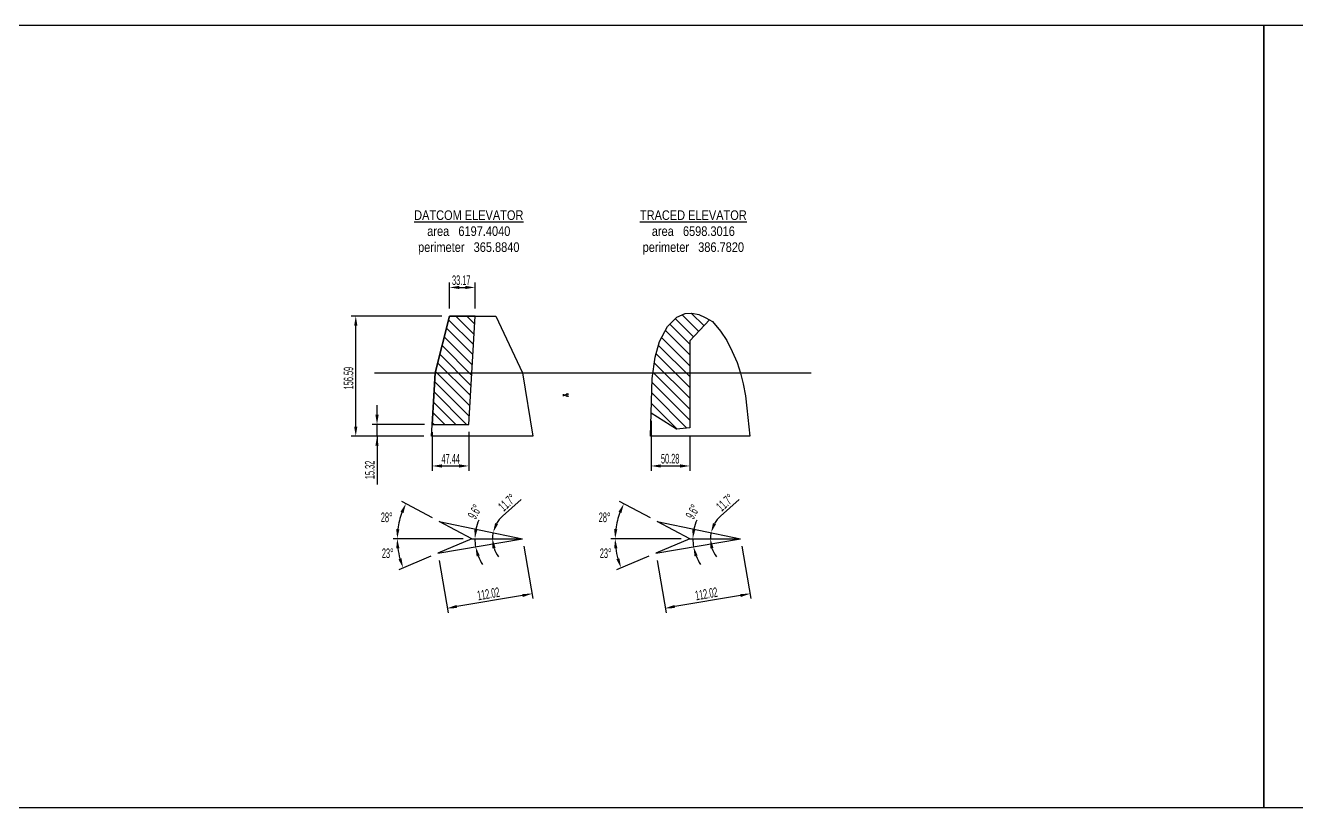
# Model space of a CAD drawing. Header units: centimetres. Extents: x -5325 to 32224, y -11540 to 14619.
# Drawn here: x 24797 to 26454, y 255 to 1275 of the extents above; entities that cross this region are included whole.
import ezdxf

# ---------------------------------------------------------------- set-up
doc = ezdxf.new("R2010")
doc.units = ezdxf.units.CM
doc.header["$PDMODE"] = 3
doc.header["$PDSIZE"] = -5
doc.layers.get('0').update_dxf_attribs({"color": 10})
doc.styles.add('SEACAD_arial_ttf', font='ARIALN.TTF')
doc.styles.get("Standard").update_dxf_attribs({"font": 'ARIALN.TTF', "width": 0.67})
doc.dimstyles.new('ISO-25', dxfattribs={"dimscale": 5, "dimtxt": 2.5, "dimasz": 2.5, "dimexe": 1.25, "dimexo": 2, "dimtad": 1, "dimdsep": 46, "dimtxsty": 'Standard', "dimcen": 2.5, "dimadec": 0, "dimazin": 0, "dimtfac": 1, "dimtmove": 0, "dimatfit": 3, "dimfxl": 1, "dimarcsym": 0})

# ---------------------------------------------------------------- blocks, each defined once
blk = doc.blocks.new('*D163')
at = {"color": 0, "lineweight": -2}
for p, q in [((25255.1, 767.4), (25255.1, 779.9)), ((25317.1, 754.9), (25248.8, 754.9)), ((25255.1, 739.6), (25255.1, 754.9)), ((25316.3, 739.6), (25248.8, 739.6)), ((25255.1, 739.6), (25255.1, 676.4)), ((25255.1, 727.1), (25255.1, 714.6))]:
    blk.add_line(p, q, dxfattribs=at)
at = {"color": 0}
for points in [[(25253, 767.4), (25257.2, 767.4), (25255.1, 754.9)], [(25257.2, 727.1), (25253, 727.1), (25255.1, 739.6)]]:
    blk.add_solid(points, dxfattribs=at)
at = {"layer": 'Defpoints', "color": 0}
for p in [(25255.1, 754.9), (25327.1, 754.9), (25326.3, 739.6)]:
    blk.add_point(p, dxfattribs=at)
at = {"color": 0, "insert": (25245.7, 695.5), "char_height": 12.5, "attachment_point": 5, "rotation": 90}
blk.add_mtext('15.32', dxfattribs=at)
blk = doc.blocks.new('*D164')
at = {"color": 0, "lineweight": -2}
for p, q in [((25339.7, 896.1), (25221.2, 896.1)), ((25227.4, 752.1), (25227.4, 883.6)), ((25316.3, 739.6), (25221.2, 739.6))]:
    blk.add_line(p, q, dxfattribs=at)
at = {"color": 0}
for points in [[(25229.5, 883.6), (25225.3, 883.6), (25227.4, 896.1)], [(25225.3, 752.1), (25229.5, 752.1), (25227.4, 739.6)]]:
    blk.add_solid(points, dxfattribs=at)
at = {"layer": 'Defpoints', "color": 0}
for p in [(25227.4, 896.1), (25349.7, 896.1), (25326.3, 739.6)]:
    blk.add_point(p, dxfattribs=at)
at = {"color": 0, "insert": (25218, 815.2), "char_height": 12.5, "attachment_point": 5, "rotation": 90}
blk.add_mtext('156.59', dxfattribs=at)
blk = doc.blocks.new('*D165')
at = {"color": 0, "lineweight": -2}
for p, q in [((25612.4, 759.4), (25612.4, 694.5)), ((25662.7, 740.5), (25662.7, 694.5)), ((25624.9, 700.7), (25650.2, 700.7))]:
    blk.add_line(p, q, dxfattribs=at)
at = {"color": 0}
for points in [[(25624.9, 702.8), (25624.9, 698.6), (25612.4, 700.7)], [(25650.2, 698.6), (25650.2, 702.8), (25662.7, 700.7)]]:
    blk.add_solid(points, dxfattribs=at)
at = {"layer": 'Defpoints', "color": 0}
for p in [(25612.4, 769.4), (25662.7, 750.5), (25662.7, 700.7)]:
    blk.add_point(p, dxfattribs=at)
at = {"color": 0, "insert": (25637.2, 710.1), "char_height": 12.5, "attachment_point": 5}
blk.add_mtext('50.28', dxfattribs=at)
blk = doc.blocks.new('*D166')
at = {"color": 0, "lineweight": -2}
for p, q in [((25730.7, 596.1), (25742.2, 527.9)), ((25620.2, 577.3), (25631.8, 509.2)), ((25728.9, 532), (25643.1, 517.4))]:
    blk.add_line(p, q, dxfattribs=at)
at = {"color": 0}
for points in [[(25729.2, 529.9), (25728.5, 534), (25741.2, 534.1)], [(25642.7, 519.5), (25643.4, 515.4), (25630.7, 515.3)]]:
    blk.add_solid(points, dxfattribs=at)
at = {"layer": 'Defpoints', "color": 0}
for p in [(25729, 605.9), (25618.5, 587.2), (25630.7, 515.3)]:
    blk.add_point(p, dxfattribs=at)
at = {"color": 0, "insert": (25684.4, 534), "char_height": 12.5, "attachment_point": 5, "rotation": 9.6321}
blk.add_mtext('112.02', dxfattribs=at)
blk = doc.blocks.new('*D167')
at = {"color": 0, "lineweight": -2}
for p, q in [((25349.7, 906.1), (25349.7, 939.6)), ((25362.2, 933.4), (25370.4, 933.4)), ((25382.9, 906.1), (25382.9, 939.6))]:
    blk.add_line(p, q, dxfattribs=at)
at = {"color": 0}
for points in [[(25362.2, 935.4), (25362.2, 931.3), (25349.7, 933.4)], [(25370.4, 931.3), (25370.4, 935.4), (25382.9, 933.4)]]:
    blk.add_solid(points, dxfattribs=at)
at = {"layer": 'Defpoints', "color": 0}
for p in [(25382.9, 933.4), (25349.7, 896.1), (25382.9, 896.1)]:
    blk.add_point(p, dxfattribs=at)
at = {"color": 0, "insert": (25364.9, 942.7), "char_height": 12.5, "attachment_point": 5}
blk.add_mtext('33.17', dxfattribs=at)
blk = doc.blocks.new('*D168')
at = {"color": 0, "lineweight": -2}
for p, q in [((25446.6, 596.1), (25458.2, 527.9)), ((25336.1, 577.3), (25347.7, 509.2)), ((25444.8, 532), (25359, 517.4))]:
    blk.add_line(p, q, dxfattribs=at)
at = {"color": 0}
for points in [[(25445.1, 529.9), (25444.4, 534), (25457.1, 534.1)], [(25358.6, 519.5), (25359.3, 515.4), (25346.7, 515.3)]]:
    blk.add_solid(points, dxfattribs=at)
at = {"layer": 'Defpoints', "color": 0}
for p in [(25444.9, 605.9), (25334.5, 587.2), (25346.7, 515.3)]:
    blk.add_point(p, dxfattribs=at)
at = {"color": 0, "insert": (25400.3, 534), "char_height": 12.5, "attachment_point": 5, "rotation": 9.6321}
blk.add_mtext('112.02', dxfattribs=at)
blk = doc.blocks.new('*D169')
at = {"color": 0, "lineweight": -2}
for start, end in [(156.9377, 168.4689), (180, 189.6321), (201.1632, 212.6944)]:
    blk.add_arc((25729, 605.9), 62.2, start, end, dxfattribs=at)
at = {"color": 0}
for points in [[(25666, 618.6), (25670.1, 618.1), (25666.8, 605.9)], [(25673, 584), (25669, 582.9), (25667.6, 595.5)]]:
    blk.add_solid(points, dxfattribs=at)
at = {"layer": 'Defpoints', "color": 0}
for p in [(25662.7, 605.9), (25667.2, 599), (25729, 605.9), (25729, 605.9), (25618.5, 587.2)]:
    blk.add_point(p, dxfattribs=at)
at = {"color": 0, "insert": (25666.6, 641), "char_height": 12.5, "attachment_point": 5, "rotation": 60.6176}
blk.add_mtext('9.6%%d', dxfattribs=at)
blk = doc.blocks.new('*D170')
at = {"color": 0, "lineweight": -2}
blk.add_line((25702.9, 635.3), (25727.2, 656.9), dxfattribs=at)
for start, end in [(131.6785, 149.9836), (168.2887, 180), (198.3051, 216.6101)]:
    blk.add_arc((25729, 605.9), 39.3, start, end, dxfattribs=at)
at = {"color": 0}
for points in [[(25693, 626.3), (25696.9, 624.8), (25690.5, 613.9)], [(25693.7, 593.9), (25689.6, 593.2), (25689.7, 605.9)]]:
    blk.add_solid(points, dxfattribs=at)
at = {"layer": 'Defpoints', "color": 0}
for p in [(25620.3, 628.4), (25662.7, 605.9), (25689.8, 608.6), (25729, 605.9), (25729, 605.9)]:
    blk.add_point(p, dxfattribs=at)
at = {"color": 0, "insert": (25708.8, 653.1), "char_height": 12.5, "attachment_point": 5, "rotation": 41.6785}
blk.add_mtext('11.7%%d', dxfattribs=at)
blk = doc.blocks.new('*D171')
at = {"color": 0, "lineweight": -2}
for start, end in [(156.9377, 168.4689), (180, 189.6321), (201.1632, 212.6944)]:
    blk.add_arc((25444.9, 605.9), 62.2, start, end, dxfattribs=at)
at = {"color": 0}
for points in [[(25381.9, 618.6), (25386, 618.1), (25382.7, 605.9)], [(25388.9, 584), (25384.9, 582.9), (25383.6, 595.5)]]:
    blk.add_solid(points, dxfattribs=at)
at = {"layer": 'Defpoints', "color": 0}
for p in [(25378.6, 605.9), (25383.1, 599), (25444.9, 605.9), (25444.9, 605.9), (25334.5, 587.2)]:
    blk.add_point(p, dxfattribs=at)
at = {"color": 0, "insert": (25382.5, 641), "char_height": 12.5, "attachment_point": 5, "rotation": 60.6176}
blk.add_mtext('9.6%%d', dxfattribs=at)
blk = doc.blocks.new('*D172')
at = {"color": 0, "lineweight": -2}
blk.add_line((25418.8, 635.3), (25443.1, 656.9), dxfattribs=at)
for start, end in [(131.6785, 149.9836), (168.2887, 180), (198.3051, 216.6101)]:
    blk.add_arc((25444.9, 605.9), 39.3, start, end, dxfattribs=at)
at = {"color": 0}
for points in [[(25409, 626.3), (25412.8, 624.8), (25406.4, 613.9)], [(25409.7, 593.9), (25405.6, 593.2), (25405.6, 605.9)]]:
    blk.add_solid(points, dxfattribs=at)
at = {"layer": 'Defpoints', "color": 0}
for p in [(25336.3, 628.4), (25378.6, 605.9), (25405.7, 608.6), (25444.9, 605.9), (25444.9, 605.9)]:
    blk.add_point(p, dxfattribs=at)
at = {"color": 0, "insert": (25424.7, 653.1), "char_height": 12.5, "attachment_point": 5, "rotation": 41.6785}
blk.add_mtext('11.7%%d', dxfattribs=at)
blk = doc.blocks.new('*D173')
at = {"color": 0, "lineweight": -2}
for p, q in [((25327.1, 744.9), (25327.1, 694.5)), ((25374.6, 745.1), (25374.6, 694.5)), ((25339.6, 700.7), (25362.1, 700.7))]:
    blk.add_line(p, q, dxfattribs=at)
at = {"color": 0}
for points in [[(25339.6, 702.8), (25339.6, 698.6), (25327.1, 700.7)], [(25362.1, 698.6), (25362.1, 702.8), (25374.6, 700.7)]]:
    blk.add_solid(points, dxfattribs=at)
at = {"layer": 'Defpoints', "color": 0}
for p in [(25327.1, 754.9), (25374.6, 755.1), (25374.6, 700.7)]:
    blk.add_point(p, dxfattribs=at)
at = {"color": 0, "insert": (25351.1, 710.1), "char_height": 12.5, "attachment_point": 5}
blk.add_mtext('47.44', dxfattribs=at)

msp = doc.modelspace()

# ---------------------------------------------------------------- hatches: boundary and pattern name
h = msp.add_hatch()
h.set_pattern_fill('_USER', color=1, scale=10, angle=315, style=0, pattern_type=0)
h.set_pattern_definition([(315, (19011.797, -3703.857), (7.071068, 7.071068), [])])
h.paths.add_polyline_path([(25382.875, 896.142), (25349.709, 896.142), (25330.741, 822.045), (25378.523, 822.045)])
h.paths.add_polyline_path([(25378.523, 822.045), (25330.741, 822.045), (25327.136, 754.869), (25374.578, 754.869)])
h = msp.add_hatch()
h.set_pattern_fill('_USER', color=1, scale=10, angle=315, style=0, pattern_type=0)
h.set_pattern_definition([(315, (19138.398, -3519.725), (7.071068, 7.071068), [])])
h.paths.add_polyline_path([(25662.697, 822.045), (25614.915, 822.045), (25613.846, 814.676), (25612.416, 769.193), (25645.589, 748.463), (25662.697, 750.498)])
h.paths.add_polyline_path([(25662.697, 863.598), (25688.65, 890.98), (25682.985, 894.288), (25674.486, 898.155), (25665.323, 900.015), (25656.67, 899.397), (25646.008, 894.448), (25633.802, 882.384), (25623.295, 862.743), (25617.863, 842.36), (25614.915, 822.045), (25662.697, 822.045)])

# ---------------------------------------------------------------- linework, layer by layer
at = {"color": 3}
msp.add_line((25251.785, 822.045), (25821.115, 822.045), dxfattribs=at)
at = {"color": 1}
for p, q in [((25502.938, 790.597), (25502.938, 795.379)), ((25498.259, 791.498), (25498.259, 794.428)), ((25327.448, 633.131), (25287.269, 654.494)), ((25611.511, 633.131), (25571.333, 654.494)), ((25378.634, 605.915), (25336.277, 628.436)), ((25662.697, 605.915), (25620.341, 628.436)), ((25367.59, 605.915), (25276.016, 605.915)), ((25378.634, 605.915), (25334.475, 587.171)), ((25651.654, 605.915), (25560.08, 605.915)), ((25662.697, 605.915), (25618.539, 587.171)), ((25325.27, 583.264), (25283.383, 565.483)), ((25609.334, 583.264), (25567.447, 565.483))]:
    msp.add_line(p, q, dxfattribs=at)
at = {"color": 253}
for p, q in [((25336.277, 628.436), (25444.92, 605.915)), ((25620.341, 628.436), (25728.984, 605.915)), ((25334.475, 587.171), (25444.92, 605.915)), ((25618.539, 587.171), (25728.984, 605.915))]:
    msp.add_line(p, q, dxfattribs=at)
at = {"color": 7}
for p, q in [((25378.634, 605.915), (25444.92, 605.915)), ((25662.697, 605.915), (25728.984, 605.915))]:
    msp.add_line(p, q, dxfattribs=at)
at = {"color": 1}
for points in [[(24782.511, 255.482), (26410.886, 255.482), (26410.886, 1274.854), (24782.511, 1274.854)], [(26410.886, 255.482), (28039.261, 255.482), (28039.261, 1274.854), (26410.886, 1274.854)], [(25382.875, 896.142), (25349.709, 896.142), (25330.741, 822.045), (25327.136, 754.869), (25374.578, 754.869), (25382.875, 896.142)], [(25688.65, 890.98), (25662.697, 863.598), (25662.697, 750.498), (25645.589, 748.463), (25612.421, 769.352), (25613.846, 814.676), (25617.863, 842.36), (25623.295, 862.743), (25633.802, 882.384), (25646.008, 894.448), (25656.67, 899.397), (25665.323, 900.015), (25674.486, 898.155), (25682.985, 894.288)]]:
    msp.add_lwpolyline(points, close=True, dxfattribs=at)
at = {"color": 253}
for points in [[(25326.314, 739.551), (25330.741, 822.045), (25349.709, 896.142), (25410.113, 896.142), (25444.704, 822.045), (25458.355, 739.551)], [(25740.923, 739.551), (25611.484, 739.551), (25611.484, 739.551), (25613.846, 814.676), (25617.863, 842.36), (25623.295, 862.743), (25633.802, 882.384), (25646.008, 894.448), (25656.67, 899.397), (25665.323, 900.015), (25674.486, 898.155), (25682.985, 894.288), (25692.255, 888.875), (25702.707, 876.449), (25710.882, 864.175), (25718.084, 849.952), (25724.702, 835.535), (25728.984, 821.703), (25732.495, 807.787), (25735.455, 792.162), (25737.288, 775.954), (25740.923, 739.551)]]:
    msp.add_lwpolyline(points, close=True, dxfattribs=at)
at = {"color": 1}
msp.add_lwpolyline([(25505.03, 791.149), (25498.42, 792.396), (25497.74, 792.901), (25498.42, 793.406), (25505.03, 794.654)], dxfattribs=at)
for centre, start, end in [((25378.634, 605.915), 159.371343, 172.628657), ((25662.697, 605.915), 159.371343, 172.628657), ((25378.634, 605.915), 187.371343, 195.628657), ((25662.697, 605.915), 187.371343, 195.628657)]:
    msp.add_arc(centre, 97.227, start, end, dxfattribs=at)
for points in [[(25285.742, 641.027), (25289.539, 639.311), (25292.787, 651.56)], [(25569.806, 641.027), (25573.603, 639.311), (25576.851, 651.56)], [(25284.289, 618.255), (25280.131, 618.523), (25281.407, 605.915)], [(25568.353, 618.255), (25564.195, 618.523), (25565.471, 605.915)], [(25280.131, 593.307), (25284.289, 593.575), (25281.407, 605.915)], [(25564.195, 593.307), (25568.353, 593.575), (25565.471, 605.915)], [(25286.968, 580.411), (25283.035, 579.033), (25289.136, 567.925)], [(25571.031, 580.411), (25567.099, 579.033), (25573.2, 567.925)]]:
    msp.add_solid(points, dxfattribs=at)

# ---------------------------------------------------------------- texts
at = {"color": 7, "char_height": 12.5, "width": 213.51501, "attachment_point": 5, "style": 'SEACAD_arial_ttf'}
for s, insert in [('{\\LDATCOM ELEVATOR\\P}area   6197.4040\\Pperimeter   365.8840', (25374.714, 1004.853)), ('{\\LTRACED ELEVATOR\\P}area   6598.3016\\Pperimeter   386.7820', (25667.423, 1004.853))]:
    msp.add_mtext(s, dxfattribs=dict(at, insert=insert))
at = {"color": 1, "char_height": 12.5, "attachment_point": 5}
for s, insert in [('28°', (25267.757, 633.673)), ('28°', (25551.821, 633.673)), ('23°', (25269.106, 586.859)), ('23°', (25553.17, 586.859))]:
    msp.add_mtext(s, dxfattribs=dict(at, insert=insert))

# ---------------------------------------------------------------- dimensions: what is measured, and where the dimension line sits
at = {"color": 1}
for base, p1, p2, picture, middle in [((25382.875, 933.352), (25349.709, 896.142), (25382.875, 896.142), '*D167', (25364.873, 933.352)), ((25662.697, 700.733), (25612.421, 769.352), (25662.697, 750.498), '*D165', (25637.192, 700.733)), ((25374.578, 700.733), (25327.136, 754.869), (25374.578, 755.062), '*D173', (25351.087, 700.733))]:
    dim = msp.add_linear_dim(base=base, p1=p1, p2=p2, dimstyle='ISO-25', dxfattribs=at)
    dim.commit()
    dim.dimension.update_dxf_attribs({"geometry": picture, "text_midpoint": middle, "dimtype": 160})
for base, p1, p2, angle, picture, middle, dimtype in [((25227.407, 896.142), (25326.314, 739.551), (25349.709, 896.142), 90, '*D164', (25227.407, 815.211), 160), ((25255.081, 754.869), (25326.314, 739.551), (25327.136, 754.869), 90, '*D163', (25255.081, 695.474), 160), ((25346.666, 515.341), (25444.92, 605.915), (25334.475, 587.171), 189.632086, '*D168', (25401.888, 524.713), 161), ((25630.73, 515.341), (25728.984, 605.915), (25618.539, 587.171), 189.632086, '*D166', (25685.952, 524.713), 161)]:
    dim = msp.add_linear_dim(base=base, p1=p1, p2=p2, angle=angle, dimstyle='ISO-25', dxfattribs=at)
    dim.commit()
    dim.dimension.update_dxf_attribs({"geometry": picture, "text_midpoint": middle, "dimtype": dimtype})
for base, line1, line2, picture, middle in [((25405.719, 608.59), ((25336.277, 628.436), (25444.92, 605.915)), ((25378.634, 605.915), (25444.92, 605.915)), '*D172', (25424.713, 653.085)), ((25689.783, 608.59), ((25620.341, 628.436), (25728.984, 605.915)), ((25662.697, 605.915), (25728.984, 605.915)), '*D170', (25708.777, 653.085))]:
    dim = msp.add_angular_dim_2l(base=base, line1=line1, line2=line2, dimstyle='ISO-25', override={"dimadec": 1}, dxfattribs=at)
    dim.commit()
    dim.dimension.update_dxf_attribs({"geometry": picture, "text_midpoint": middle})
for base, line1, line2, picture, middle in [((25383.096, 598.957), ((25378.634, 605.915), (25444.92, 605.915)), ((25334.475, 587.171), (25444.92, 605.915)), '*D171', (25390.709, 636.44)), ((25667.16, 598.957), ((25662.697, 605.915), (25728.984, 605.915)), ((25618.539, 587.171), (25728.984, 605.915)), '*D169', (25674.772, 636.44))]:
    dim = msp.add_angular_dim_2l(base=base, line1=line1, line2=line2, dimstyle='ISO-25', override={"dimadec": 1}, dxfattribs=at)
    dim.commit()
    dim.dimension.update_dxf_attribs({"geometry": picture, "text_midpoint": middle, "dimtype": 162})

doc.saveas('drawing.dxf')
